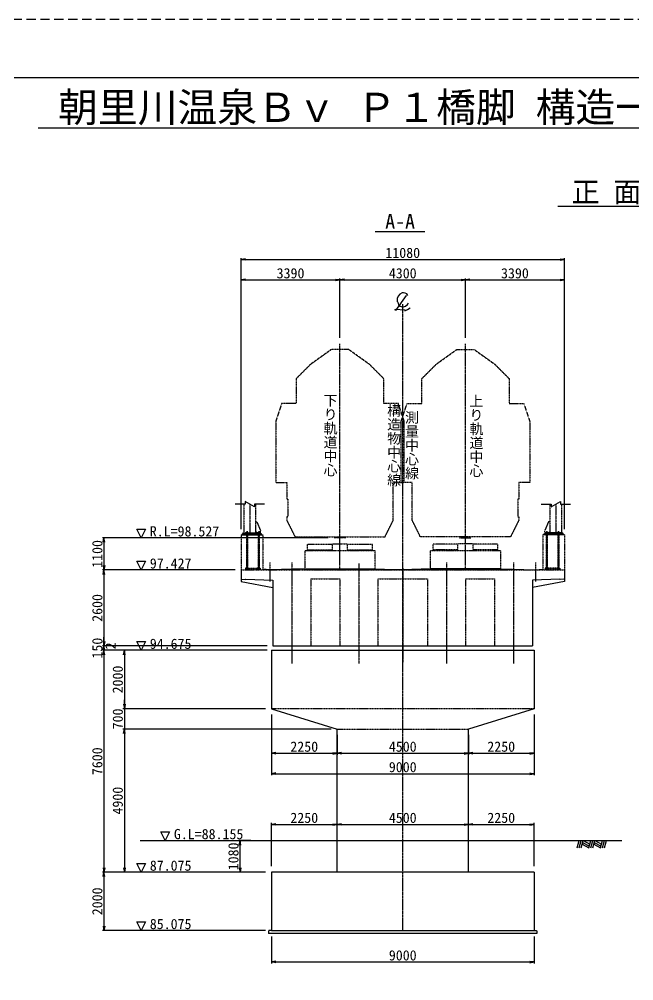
# Model space of a CAD drawing. Header units: millimetres. Extents: x -154198 to 210257, y -78304 to 147765.
# Drawn here: x 24516 to 45577, y 26459 to 59400 of the extents above; entities that cross this region are included whole.
import ezdxf
from ezdxf.enums import TextEntityAlignment as Align

# ---------------------------------------------------------------- set-up
doc = ezdxf.new("R2010")
doc.units = ezdxf.units.MM
doc.header["$LTSCALE"] = 0.25
for name, pattern in [('CENTER', [50.8, 31.75, -6.35, 6.35, -6.35]), ('DASHED', [19.05, 12.7, -6.35]), ('HIDDEN', [9.525, 6.35, -3.175])]:
    doc.linetypes.add(name, pattern=pattern)
doc.layers.get('Defpoints').update_dxf_attribs({"color": 171})
for name, color, linetype in [('D-BGD-建築限界', 7, 'Continuous'), ('D-BMK', 2, 'CENTER'), ('D-BMK-軌道中心線', 6, 'CENTER'), ('D-STR-DIM', 7, 'Continuous'), ('D-STR-HTXT', 3, 'Continuous'), ('D-STR-STR1-上部工', 4, 'Continuous'), ('D-STR-STR1-下部工', 1, 'Continuous'), ('D-STR-STR2-緩衝工', 6, 'Continuous'), ('D-STR-STRD-プレート', 5, 'Continuous'), ('D-STR-STRD-ボルト', 5, 'Continuous'), ('D-STR-台座コンクリート', 7, 'HIDDEN'), ('D-TTL-FRAM', 51, 'Continuous'), ('D-TTL-TXT', 7, 'Continuous'), ('S-BGD', 8, 'Continuous')]:
    doc.layers.add(name, color=color, linetype=linetype)
doc.layers.add('D-WORK', color=191, linetype='Continuous', plot=False)
doc.styles.add('MSゴシック_10', font='MS Gothic.ttf')
doc.styles.add('MSゴシック_T', font='@MS Gothic.ttf')
doc.dimstyles.new('DIM-100', dxfattribs={"dimscale": 100, "dimtxt": 3.5, "dimasz": 1.5, "dimexe": 0.5, "dimexo": 2, "dimgap": 0.5, "dimtad": 1, "dimdec": 0, "dimzin": 0, "dimdsep": 46, "dimtxsty": 'MSゴシック_10', "dimblk": 'OPEN', "dimcen": 0.09, "dimclrd": 256, "dimclre": 256, "dimclrt": 3, "dimaunit": 1, "dimadec": 4, "dimazin": 0, "dimtfac": 1, "dimtdec": 0, "dimtix": 1, "dimtmove": 2, "dimatfit": 3, "dimldrblk": 'NONE', "dimfxl": 1, "dimtolj": 1, "dimtzin": 0, "dimarcsym": 0})

# ---------------------------------------------------------------- blocks, each defined once
blk = doc.blocks.new('_Open')
at = {"color": 0, "linetype": 'ByBlock', "lineweight": -2}
for p, q in [((-1, 0.17), (0, 0)), ((-1, -0.17), (0, 0)), ((0, 0), (-1, 0))]:
    blk.add_line(p, q, dxfattribs=at)
blk = doc.blocks.new('*D6')
at = {"layer": 'D-STR-DIM', "lineweight": -2, "transparency": 16777216}
for p, q in [((33009, 37780), (27369, 37780)), ((27419, 37630), (27419, 30330)), ((32459, 30180), (27369, 30180))]:
    blk.add_line(p, q, dxfattribs=at)
at = {"layer": 'Defpoints', "color": 0, "transparency": 16777216}
for p in [(33209, 37780), (27419, 30180), (32659, 30180)]:
    blk.add_point(p, dxfattribs=at)
at = {"layer": 'D-STR-DIM', "lineweight": -2, "transparency": 16777216, "xscale": 150, "yscale": 150, "zscale": 150}
for p, rotation in [((27419, 37780), 90), ((27419, 30180), 270)]:
    blk.add_blockref('_Open', p, dxfattribs=dict(at, rotation=rotation))
at = {"layer": 'D-STR-DIM', "color": 3, "transparency": 16777216, "insert": (27194, 33980), "char_height": 350, "attachment_point": 5, "rotation": 90, "style": 'MSゴシック_10'}
blk.add_mtext('\\A1;7600', dxfattribs=at)
blk = doc.blocks.new('_None')
blk = doc.blocks.new('地盤記号')
for p, q in [((-67, -250), (0, 0)), ((0, -250), (67, 0)), ((67, -250), (133, 0)), ((133, 0), (367, -125)), ((333, -250), (400, 0)), ((400, -250), (467, 0)), ((467, -250), (533, 0)), ((533, 0), (767, -125)), ((733, -250), (800, 0)), ((800, -250), (867, 0)), ((867, -250), (933, 0)), ((100, -125), (333, -250)), ((117, -62), (350, -188)), ((500, -125), (733, -250)), ((517, -62), (750, -188))]:
    blk.add_line(p, q)
blk = doc.blocks.new('*D7')
at = {"layer": 'D-STR-DIM', "lineweight": -2, "transparency": 16777216}
for p, q in [((33159, 35580), (33159, 33503)), ((42159, 35580), (42159, 33503)), ((33309, 33553), (42009, 33553))]:
    blk.add_line(p, q, dxfattribs=at)
at = {"layer": 'Defpoints', "color": 0, "transparency": 16777216}
for p in [(33159, 35780), (42159, 35780), (42159, 33553)]:
    blk.add_point(p, dxfattribs=at)
at = {"layer": 'D-STR-DIM', "lineweight": -2, "transparency": 16777216, "xscale": 150, "yscale": 150, "zscale": 150, "rotation": 180}
blk.add_blockref('_Open', (33159, 33553), dxfattribs=at)
at = {"layer": 'D-STR-DIM', "lineweight": -2, "transparency": 16777216, "xscale": 150, "yscale": 150, "zscale": 150}
blk.add_blockref('_Open', (42159, 33553), dxfattribs=at)
at = {"layer": 'D-STR-DIM', "color": 3, "transparency": 16777216, "insert": (37659, 33778), "char_height": 350, "attachment_point": 5, "style": 'MSゴシック_10'}
blk.add_mtext('\\A1;9000', dxfattribs=at)
blk = doc.blocks.new('*D8')
at = {"layer": 'D-STR-DIM', "lineweight": -2, "transparency": 16777216}
for p, q in [((33159, 27980), (33159, 27053)), ((42159, 27980), (42159, 27053)), ((33309, 27103), (42009, 27103))]:
    blk.add_line(p, q, dxfattribs=at)
at = {"layer": 'Defpoints', "color": 0, "transparency": 16777216}
for p in [(33159, 28180), (42159, 28180), (42159, 27103)]:
    blk.add_point(p, dxfattribs=at)
at = {"layer": 'D-STR-DIM', "lineweight": -2, "transparency": 16777216, "xscale": 150, "yscale": 150, "zscale": 150, "rotation": 180}
blk.add_blockref('_Open', (33159, 27103), dxfattribs=at)
at = {"layer": 'D-STR-DIM', "lineweight": -2, "transparency": 16777216, "xscale": 150, "yscale": 150, "zscale": 150}
blk.add_blockref('_Open', (42159, 27103), dxfattribs=at)
at = {"layer": 'D-STR-DIM', "color": 3, "transparency": 16777216, "insert": (37659, 27328), "char_height": 350, "attachment_point": 5, "style": 'MSゴシック_10'}
blk.add_mtext('\\A1;9000', dxfattribs=at)
blk = doc.blocks.new('*D9')
at = {"layer": 'D-STR-DIM', "lineweight": -2, "transparency": 16777216}
for p, q in [((32459, 30180), (27369, 30180)), ((27419, 30030), (27419, 28330)), ((32959, 28180), (27369, 28180))]:
    blk.add_line(p, q, dxfattribs=at)
at = {"layer": 'Defpoints', "color": 0, "transparency": 16777216}
for p in [(32659, 30180, 0), (27419, 28180), (33159, 28180)]:
    blk.add_point(p, dxfattribs=at)
at = {"layer": 'D-STR-DIM', "lineweight": -2, "transparency": 16777216, "xscale": 150, "yscale": 150, "zscale": 150}
for p, rotation in [((27419, 30180), 90), ((27419, 28180), 270)]:
    blk.add_blockref('_Open', p, dxfattribs=dict(at, rotation=rotation))
at = {"layer": 'D-STR-DIM', "color": 3, "transparency": 16777216, "insert": (27194, 29180), "char_height": 350, "attachment_point": 5, "rotation": 90, "style": 'MSゴシック_10'}
blk.add_mtext('\\A1;2000', dxfattribs=at)
blk = doc.blocks.new('*D10')
at = {"layer": 'D-STR-DIM', "lineweight": -2, "transparency": 16777216}
for p, q in [((33009, 37780), (28069, 37780)), ((28119, 37630), (28119, 35930)), ((32959, 35780), (28069, 35780))]:
    blk.add_line(p, q, dxfattribs=at)
at = {"layer": 'Defpoints', "color": 0, "transparency": 16777216}
for p in [(33209, 37780), (28119, 35780), (33159, 35780)]:
    blk.add_point(p, dxfattribs=at)
at = {"layer": 'D-STR-DIM', "lineweight": -2, "transparency": 16777216, "xscale": 150, "yscale": 150, "zscale": 150}
for p, rotation in [((28119, 37780), 90), ((28119, 35780), 270)]:
    blk.add_blockref('_Open', p, dxfattribs=dict(at, rotation=rotation))
at = {"layer": 'D-STR-DIM', "color": 3, "transparency": 16777216, "insert": (27894, 36780), "char_height": 350, "attachment_point": 5, "rotation": 90, "style": 'MSゴシック_10'}
blk.add_mtext('\\A1;2000', dxfattribs=at)
blk = doc.blocks.new('*D11')
at = {"layer": 'D-STR-DIM', "lineweight": -2, "transparency": 16777216}
for p, q in [((28119, 35930), (28119, 36080)), ((32959, 35780), (28069, 35780)), ((28119, 35780), (28119, 35080)), ((35209, 35080), (28069, 35080)), ((28119, 34930), (28119, 34780))]:
    blk.add_line(p, q, dxfattribs=at)
at = {"layer": 'Defpoints', "color": 0, "transparency": 16777216}
for p in [(33159, 35780), (28119, 35080), (35409, 35080)]:
    blk.add_point(p, dxfattribs=at)
at = {"layer": 'D-STR-DIM', "lineweight": -2, "transparency": 16777216, "xscale": 150, "yscale": 150, "zscale": 150}
for p, rotation in [((28119, 35780), 270), ((28119, 35080), 90)]:
    blk.add_blockref('_Open', p, dxfattribs=dict(at, rotation=rotation))
at = {"layer": 'D-STR-DIM', "color": 3, "transparency": 16777216, "insert": (27894, 35430), "char_height": 350, "attachment_point": 5, "rotation": 90, "style": 'MSゴシック_10'}
blk.add_mtext('\\A1;700', dxfattribs=at)
blk = doc.blocks.new('*D12')
at = {"layer": 'D-STR-DIM', "lineweight": -2, "transparency": 16777216}
for p, q in [((35209, 35080), (28069, 35080)), ((28119, 34930), (28119, 30330)), ((32459, 30180), (28069, 30180))]:
    blk.add_line(p, q, dxfattribs=at)
at = {"layer": 'Defpoints', "color": 0, "transparency": 16777216}
for p in [(35409, 35080), (28119, 30180), (32659, 30180)]:
    blk.add_point(p, dxfattribs=at)
at = {"layer": 'D-STR-DIM', "lineweight": -2, "transparency": 16777216, "xscale": 150, "yscale": 150, "zscale": 150}
for p, rotation in [((28119, 35080), 90), ((28119, 30180), 270)]:
    blk.add_blockref('_Open', p, dxfattribs=dict(at, rotation=rotation))
at = {"layer": 'D-STR-DIM', "color": 3, "transparency": 16777216, "insert": (27894, 32630), "char_height": 350, "attachment_point": 5, "rotation": 90, "style": 'MSゴシック_10'}
blk.add_mtext('\\A1;4900', dxfattribs=at)
blk = doc.blocks.new('*D33')
at = {"layer": 'D-STR-DIM', "lineweight": -2, "transparency": 16777216}
for p, q in [((35109, 41632), (27369, 41632)), ((27419, 41482), (27419, 40682)), ((31919, 40532), (27369, 40532))]:
    blk.add_line(p, q, dxfattribs=at)
at = {"layer": 'Defpoints', "color": 0, "transparency": 16777216}
for p in [(35309, 41632), (27419, 40532), (32119, 40532)]:
    blk.add_point(p, dxfattribs=at)
at = {"layer": 'D-STR-DIM', "lineweight": -2, "transparency": 16777216, "xscale": 150, "yscale": 150, "zscale": 150}
for p, rotation in [((27419, 41632), 90), ((27419, 40532), 270)]:
    blk.add_blockref('_Open', p, dxfattribs=dict(at, rotation=rotation))
at = {"layer": 'D-STR-DIM', "color": 3, "transparency": 16777216, "insert": (27194, 41082), "char_height": 350, "attachment_point": 5, "rotation": 90, "style": 'MSゴシック_10'}
blk.add_mtext('\\A1;1100', dxfattribs=at)
blk = doc.blocks.new('*D34')
at = {"layer": 'D-STR-DIM', "lineweight": -2, "transparency": 16777216}
for p, q in [((31919, 40532), (27369, 40532)), ((27419, 40382), (27419, 38082)), ((33009, 37932), (27369, 37932))]:
    blk.add_line(p, q, dxfattribs=at)
at = {"layer": 'Defpoints', "color": 0, "transparency": 16777216}
for p in [(32119, 40532), (27419, 37932), (33209, 37932)]:
    blk.add_point(p, dxfattribs=at)
at = {"layer": 'D-STR-DIM', "lineweight": -2, "transparency": 16777216, "xscale": 150, "yscale": 150, "zscale": 150}
for p, rotation in [((27419, 40532), 90), ((27419, 37932), 270)]:
    blk.add_blockref('_Open', p, dxfattribs=dict(at, rotation=rotation))
at = {"layer": 'D-STR-DIM', "color": 3, "transparency": 16777216, "insert": (27194, 39232), "char_height": 350, "attachment_point": 5, "rotation": 90, "style": 'MSゴシック_10'}
blk.add_mtext('\\A1;2600', dxfattribs=at)
blk = doc.blocks.new('*D37')
at = {"layer": 'D-STR-DIM', "lineweight": -2, "transparency": 16777216}
for p, q in [((33159, 35580), (33159, 34203)), ((35409, 34880), (35409, 34203)), ((33309, 34253), (35259, 34253))]:
    blk.add_line(p, q, dxfattribs=at)
at = {"layer": 'Defpoints', "color": 0, "transparency": 16777216}
for p in [(33159, 35780), (35409, 35080), (35409, 34253)]:
    blk.add_point(p, dxfattribs=at)
at = {"layer": 'D-STR-DIM', "lineweight": -2, "transparency": 16777216, "xscale": 150, "yscale": 150, "zscale": 150, "rotation": 180}
blk.add_blockref('_Open', (33159, 34253), dxfattribs=at)
at = {"layer": 'D-STR-DIM', "lineweight": -2, "transparency": 16777216, "xscale": 150, "yscale": 150, "zscale": 150}
blk.add_blockref('_Open', (35409, 34253), dxfattribs=at)
at = {"layer": 'D-STR-DIM', "color": 3, "transparency": 16777216, "insert": (34284, 34478), "char_height": 350, "attachment_point": 5, "style": 'MSゴシック_10'}
blk.add_mtext('\\A1;2250', dxfattribs=at)
blk = doc.blocks.new('*D38')
at = {"layer": 'D-STR-DIM', "lineweight": -2, "transparency": 16777216}
for p, q in [((35409, 34880), (35409, 34203)), ((39909, 34880), (39909, 34203)), ((35559, 34253), (39759, 34253))]:
    blk.add_line(p, q, dxfattribs=at)
at = {"layer": 'Defpoints', "color": 0, "transparency": 16777216}
for p in [(35409, 35080), (39909, 35080), (39909, 34253)]:
    blk.add_point(p, dxfattribs=at)
at = {"layer": 'D-STR-DIM', "lineweight": -2, "transparency": 16777216, "xscale": 150, "yscale": 150, "zscale": 150, "rotation": 180}
blk.add_blockref('_Open', (35409, 34253), dxfattribs=at)
at = {"layer": 'D-STR-DIM', "lineweight": -2, "transparency": 16777216, "xscale": 150, "yscale": 150, "zscale": 150}
blk.add_blockref('_Open', (39909, 34253), dxfattribs=at)
at = {"layer": 'D-STR-DIM', "color": 3, "transparency": 16777216, "insert": (37659, 34478), "char_height": 350, "attachment_point": 5, "style": 'MSゴシック_10'}
blk.add_mtext('\\A1;4500', dxfattribs=at)
blk = doc.blocks.new('*D39')
at = {"layer": 'D-STR-DIM', "lineweight": -2, "transparency": 16777216}
for p, q in [((42159, 35580), (42159, 34203)), ((39909, 34880), (39909, 34203)), ((40059, 34253), (42009, 34253))]:
    blk.add_line(p, q, dxfattribs=at)
at = {"layer": 'Defpoints', "color": 0, "transparency": 16777216}
for p in [(42159, 35780), (39909, 35080), (42159, 34253)]:
    blk.add_point(p, dxfattribs=at)
at = {"layer": 'D-STR-DIM', "lineweight": -2, "transparency": 16777216, "xscale": 150, "yscale": 150, "zscale": 150, "rotation": 180}
blk.add_blockref('_Open', (39909, 34253), dxfattribs=at)
at = {"layer": 'D-STR-DIM', "lineweight": -2, "transparency": 16777216, "xscale": 150, "yscale": 150, "zscale": 150}
blk.add_blockref('_Open', (42159, 34253), dxfattribs=at)
at = {"layer": 'D-STR-DIM', "color": 3, "transparency": 16777216, "insert": (41034, 34478), "char_height": 350, "attachment_point": 5, "style": 'MSゴシック_10'}
blk.add_mtext('\\A1;2250', dxfattribs=at)
blk = doc.blocks.new('*D40')
at = {"layer": 'D-STR-DIM', "lineweight": -2, "transparency": 16777216}
for p, q in [((33159, 30380), (33159, 31865)), ((33309, 31815), (35259, 31815)), ((35409, 30380), (35409, 31865))]:
    blk.add_line(p, q, dxfattribs=at)
at = {"layer": 'Defpoints', "color": 0, "transparency": 16777216}
for p in [(35409, 31815), (33159, 30180), (35409, 30180)]:
    blk.add_point(p, dxfattribs=at)
at = {"layer": 'D-STR-DIM', "lineweight": -2, "transparency": 16777216, "xscale": 150, "yscale": 150, "zscale": 150, "rotation": 180}
blk.add_blockref('_Open', (33159, 31815), dxfattribs=at)
at = {"layer": 'D-STR-DIM', "lineweight": -2, "transparency": 16777216, "xscale": 150, "yscale": 150, "zscale": 150}
blk.add_blockref('_Open', (35409, 31815), dxfattribs=at)
at = {"layer": 'D-STR-DIM', "color": 3, "transparency": 16777216, "insert": (34284, 32040), "char_height": 350, "attachment_point": 5, "style": 'MSゴシック_10'}
blk.add_mtext('\\A1;2250', dxfattribs=at)
blk = doc.blocks.new('*D41')
at = {"layer": 'D-STR-DIM', "lineweight": -2, "transparency": 16777216}
for p, q in [((39909, 30380), (39909, 31865)), ((40059, 31815), (42009, 31815)), ((42159, 30380), (42159, 31865))]:
    blk.add_line(p, q, dxfattribs=at)
at = {"layer": 'Defpoints', "color": 0, "transparency": 16777216}
for p in [(42159, 31815), (39909, 30180), (42159, 30180)]:
    blk.add_point(p, dxfattribs=at)
at = {"layer": 'D-STR-DIM', "lineweight": -2, "transparency": 16777216, "xscale": 150, "yscale": 150, "zscale": 150, "rotation": 180}
blk.add_blockref('_Open', (39909, 31815), dxfattribs=at)
at = {"layer": 'D-STR-DIM', "lineweight": -2, "transparency": 16777216, "xscale": 150, "yscale": 150, "zscale": 150}
blk.add_blockref('_Open', (42159, 31815), dxfattribs=at)
at = {"layer": 'D-STR-DIM', "color": 3, "transparency": 16777216, "insert": (41034, 32040), "char_height": 350, "attachment_point": 5, "style": 'MSゴシック_10'}
blk.add_mtext('\\A1;2250', dxfattribs=at)
blk = doc.blocks.new('*D61')
at = {"layer": 'D-STR-DIM', "lineweight": -2, "transparency": 16777216}
for p, q in [((32119, 41934), (32119, 51220)), ((32269, 51170), (43049, 51170)), ((43199, 41934), (43199, 51220))]:
    blk.add_line(p, q, dxfattribs=at)
at = {"layer": 'Defpoints', "color": 0, "transparency": 16777216}
for p in [(43199, 51170), (32119, 41734, 0), (43199, 41734, 0)]:
    blk.add_point(p, dxfattribs=at)
at = {"layer": 'D-STR-DIM', "lineweight": -2, "transparency": 16777216, "xscale": 150, "yscale": 150, "zscale": 150, "rotation": 180}
blk.add_blockref('_Open', (32119, 51170), dxfattribs=at)
at = {"layer": 'D-STR-DIM', "lineweight": -2, "transparency": 16777216, "xscale": 150, "yscale": 150, "zscale": 150}
blk.add_blockref('_Open', (43199, 51170), dxfattribs=at)
at = {"layer": 'D-STR-DIM', "color": 3, "transparency": 16777216, "insert": (37659, 51395), "char_height": 350, "attachment_point": 5, "style": 'MSゴシック_10'}
blk.add_mtext('\\A1;11080', dxfattribs=at)
blk = doc.blocks.new('*D62')
at = {"layer": 'D-STR-DIM', "lineweight": -2, "transparency": 16777216}
for p, q in [((27419, 38080), (27419, 38230)), ((33009, 37930), (27369, 37930)), ((27419, 37930), (27419, 37780)), ((33009, 37780), (27369, 37780)), ((27419, 37630), (27419, 37480))]:
    blk.add_line(p, q, dxfattribs=at)
at = {"layer": 'Defpoints', "color": 0, "transparency": 16777216}
for p in [(33209, 37930), (27419, 37780), (33209, 37780)]:
    blk.add_point(p, dxfattribs=at)
at = {"layer": 'D-STR-DIM', "lineweight": -2, "transparency": 16777216, "xscale": 150, "yscale": 150, "zscale": 150}
for p, rotation in [((27419, 37930), 270), ((27419, 37780), 90)]:
    blk.add_blockref('_Open', p, dxfattribs=dict(at, rotation=rotation))
at = {"layer": 'D-STR-DIM', "color": 3, "transparency": 16777216, "insert": (27194, 37855), "char_height": 350, "attachment_point": 5, "rotation": 90, "style": 'MSゴシック_10'}
blk.add_mtext('\\A1;150', dxfattribs=at)
blk = doc.blocks.new('*D63')
at = {"layer": 'D-STR-DIM', "lineweight": -2, "transparency": 16777216}
for p, q in [((27419, 38082), (27419, 38232)), ((33009, 37932), (27369, 37932)), ((33009, 37930), (27369, 37930)), ((27419, 37932), (27419, 37930)), ((27419, 37780), (27419, 37630))]:
    blk.add_line(p, q, dxfattribs=at)
at = {"layer": 'Defpoints', "color": 0, "transparency": 16777216}
for p in [(27419, 37930), (33209, 37932), (33209, 37930)]:
    blk.add_point(p, dxfattribs=at)
at = {"layer": 'D-STR-DIM', "lineweight": -2, "transparency": 16777216, "xscale": 150, "yscale": 150, "zscale": 150}
for p, rotation in [((27419, 37932), 270), ((27419, 37930), 90)]:
    blk.add_blockref('_Open', p, dxfattribs=dict(at, rotation=rotation))
at = {"layer": 'D-STR-DIM', "color": 3, "transparency": 16777216, "char_height": 350, "attachment_point": 5, "rotation": 90, "style": 'MSゴシック_10'}
for s, insert in [('\\A1;', (27194, 37931)), ('\\A1;2', (27644, 37931))]:
    blk.add_mtext(s, dxfattribs=dict(at, insert=insert))
blk = doc.blocks.new('▽付文字')
at = {"color": 4, "ltscale": 100, "transparency": 16777216}
blk.add_lwpolyline([(1.5, 3), (0, 0), (-1.5, 3)], close=True, dxfattribs=at)
at = {"ltscale": 7.5, "transparency": 16777216, "style": 'MSゴシック_10'}
blk.add_attdef('R.L', (3, 0.5), '', height=3.5, dxfattribs=at)
blk = doc.blocks.new('*D65')
at = {"layer": 'D-STR-DIM', "lineweight": -2, "transparency": 16777216}
for p, q in [((32459, 31260), (32033, 31260)), ((32083, 30330), (32083, 31110)), ((32959, 30180), (32033, 30180))]:
    blk.add_line(p, q, dxfattribs=at)
at = {"layer": 'Defpoints', "color": 0, "transparency": 16777216}
for p in [(32083, 31260), (32659, 31260), (33159, 30180)]:
    blk.add_point(p, dxfattribs=at)
at = {"layer": 'D-STR-DIM', "lineweight": -2, "transparency": 16777216, "xscale": 150, "yscale": 150, "zscale": 150}
for p, rotation in [((32083, 31260), 90), ((32083, 30180), 270)]:
    blk.add_blockref('_Open', p, dxfattribs=dict(at, rotation=rotation))
at = {"layer": 'D-STR-DIM', "color": 3, "transparency": 16777216, "insert": (31858, 30720), "char_height": 350, "attachment_point": 5, "rotation": 90, "style": 'MSゴシック_10'}
blk.add_mtext('\\A1;1080', dxfattribs=at)
blk = doc.blocks.new('*D67')
at = {"layer": 'D-STR-DIM', "lineweight": -2, "transparency": 16777216}
for p, q in [((32119, 41934), (32119, 50520)), ((32269, 50470), (35359, 50470)), ((35509, 48482), (35509, 50520))]:
    blk.add_line(p, q, dxfattribs=at)
at = {"layer": 'Defpoints', "color": 0, "transparency": 16777216}
for p in [(35509, 50470), (35509, 48282), (32119, 41734, 0)]:
    blk.add_point(p, dxfattribs=at)
at = {"layer": 'D-STR-DIM', "lineweight": -2, "transparency": 16777216, "xscale": 150, "yscale": 150, "zscale": 150, "rotation": 180}
blk.add_blockref('_Open', (32119, 50470), dxfattribs=at)
at = {"layer": 'D-STR-DIM', "lineweight": -2, "transparency": 16777216, "xscale": 150, "yscale": 150, "zscale": 150}
blk.add_blockref('_Open', (35509, 50470), dxfattribs=at)
at = {"layer": 'D-STR-DIM', "color": 3, "transparency": 16777216, "insert": (33814, 50695), "char_height": 350, "attachment_point": 5, "style": 'MSゴシック_10'}
blk.add_mtext('\\A1;3390', dxfattribs=at)
blk = doc.blocks.new('*D68')
at = {"layer": 'D-STR-DIM', "lineweight": -2, "transparency": 16777216}
for p, q in [((35509, 48482), (35509, 50520)), ((35659, 50470), (39659, 50470)), ((39809, 48484), (39809, 50520))]:
    blk.add_line(p, q, dxfattribs=at)
at = {"layer": 'Defpoints', "color": 0, "transparency": 16777216}
for p in [(39809, 50470), (35509, 48282), (39809, 48284, 0)]:
    blk.add_point(p, dxfattribs=at)
at = {"layer": 'D-STR-DIM', "lineweight": -2, "transparency": 16777216, "xscale": 150, "yscale": 150, "zscale": 150, "rotation": 180}
blk.add_blockref('_Open', (35509, 50470), dxfattribs=at)
at = {"layer": 'D-STR-DIM', "lineweight": -2, "transparency": 16777216, "xscale": 150, "yscale": 150, "zscale": 150}
blk.add_blockref('_Open', (39809, 50470), dxfattribs=at)
at = {"layer": 'D-STR-DIM', "color": 3, "transparency": 16777216, "insert": (37659, 50695), "char_height": 350, "attachment_point": 5, "style": 'MSゴシック_10'}
blk.add_mtext('\\A1;4300', dxfattribs=at)
blk = doc.blocks.new('*D69')
at = {"layer": 'D-STR-DIM', "lineweight": -2, "transparency": 16777216}
for p, q in [((39809, 48484), (39809, 50520)), ((39959, 50470), (43049, 50470)), ((43199, 41934), (43199, 50520))]:
    blk.add_line(p, q, dxfattribs=at)
at = {"layer": 'Defpoints', "color": 0, "transparency": 16777216}
for p in [(43199, 50470), (39809, 48284, 0), (43199, 41734, 0)]:
    blk.add_point(p, dxfattribs=at)
at = {"layer": 'D-STR-DIM', "lineweight": -2, "transparency": 16777216, "xscale": 150, "yscale": 150, "zscale": 150, "rotation": 180}
blk.add_blockref('_Open', (39809, 50470), dxfattribs=at)
at = {"layer": 'D-STR-DIM', "lineweight": -2, "transparency": 16777216, "xscale": 150, "yscale": 150, "zscale": 150}
blk.add_blockref('_Open', (43199, 50470), dxfattribs=at)
at = {"layer": 'D-STR-DIM', "color": 3, "transparency": 16777216, "insert": (41504, 50695), "char_height": 350, "attachment_point": 5, "style": 'MSゴシック_10'}
blk.add_mtext('\\A1;3390', dxfattribs=at)
blk = doc.blocks.new('waku')
at = {"layer": 'D-TTL-FRAM'}
blk.add_lwpolyline([(0, 0), (0, 277), (395.5, 277), (395.5, 0)], close=True, dxfattribs=at)
at = {"layer": 'Defpoints', "linetype": 'HIDDEN'}
blk.add_lwpolyline([(-15, 287), (405.5, 287), (405.5, -10), (-15, -10)], close=True, dxfattribs=at)
blk = doc.blocks.new('CL')
for points in [[(1.75, -0.88), (1.38, -0.4), (0.8, -0.12), (0.25, 0), (-0.25, 0), (-1.03, -0.48), (-1.55, -1.2), (-1.88, -1.95), (-1.88, -3), (-1.7, -3.16), (-1.4, -4.15), (-0.85, -4.6), (-0.25, -4.75), (0.25, -4.75), (1, -4.58), (1.64, -4.04), (1.96, -3.6)], [(1.16, -0.9), (-2.5, -6), (-2.6, -5.6), (0.7, -5.8), (0.58, -6), (0.96, -6), (1.64, -5.76), (2.5, -5.15)]]:
    blk.add_lwpolyline(points)
blk = doc.blocks.new('*U60')
at = {"layer": 'D-BGD-建築限界', "linetype": 'DASHED', "ltscale": 0.5}
for points in [[(-3940, 1820), (-3975, 1820), (-3975, 1700), (-3695, 1135), (-605, 1135), (-325, 1700), (-325, 3000), (50, 3000), (50, 5100), (-150, 5700), (-650, 5700), (-650, 6550), (-1150, 7050), (-1850, 7550), (-2450, 7550), (-3150, 7050), (-3650, 6550), (-3650, 5700), (-4150, 5700), (-4350, 5100), (-4350, 3000), (-3975, 3000), (-3975, 2420), (-3940, 2420), (-3940, 1820)], [(3940, 1820), (3975, 1820), (3975, 1700), (3695, 1135), (605, 1135), (325, 1700), (325, 3000), (-50, 3000), (-50, 5100), (150, 5700), (650, 5700), (650, 6550), (1150, 7050), (1850, 7550), (2450, 7550), (3150, 7050), (3650, 6550), (3650, 5700), (4150, 5700), (4350, 5100), (4350, 3000), (3975, 3000), (3975, 2420), (3940, 2420), (3940, 1820)]]:
    blk.add_lwpolyline(points, dxfattribs=at)
at = {"layer": 'D-BMK'}
for p, q in [((-2150, 1300), (-2150, 7750)), ((2150, 1300), (2150, 7750))]:
    blk.add_line(p, q, dxfattribs=at)
at = {"layer": 'D-BMK', "ltscale": 0.5}
for p, q in [((-2150, 0), (-2150, 860)), ((2150, 0), (2150, 860))]:
    blk.add_line(p, q, dxfattribs=at)
at = {"layer": 'D-BMK-軌道中心線'}
for p, q in [((-1950, 1100), (-2350, 1100)), ((-2150, 900), (-2150, 1300)), ((1950, 1100), (2350, 1100)), ((2150, 900), (2150, 1300))]:
    blk.add_line(p, q, dxfattribs=at)
at = {"layer": 'D-STR-台座コンクリート'}
for p, q in [((-3260, 885), (-2410, 885)), ((-3260, 650), (-3260, 885)), ((-3260, 690), (-2410, 690)), ((-1890, 885), (-1040, 885)), ((-1890, 690), (-1040, 690)), ((-1040, 650), (-1040, 885)), ((1890, 885), (1040, 885)), ((1040, 650), (1040, 885)), ((1890, 690), (1040, 690)), ((3260, 885), (2410, 885)), ((3260, 690), (2410, 690)), ((3260, 650), (3260, 885))]:
    blk.add_line(p, q, dxfattribs=at)
at = {"layer": 'D-STR-台座コンクリート', "color": 4}
for p, q in [((-2410, 895), (-1890, 895)), ((-2410, 650), (-2410, 895)), ((-1890, 650), (-1890, 895)), ((2410, 895), (1890, 895)), ((1890, 650), (1890, 895)), ((2410, 650), (2410, 895))]:
    blk.add_line(p, q, dxfattribs=at)
at = {"layer": 'D-STR-台座コンクリート'}
for points in [[(-940, 0), (-940, 650), (-3360, 650), (-3360, 0)], [(3360, 0), (3360, 650), (940, 650), (940, 0)]]:
    blk.add_lwpolyline(points, dxfattribs=at)
at = {"layer": 'Defpoints'}
for p, q in [((-940, 0), (-3360, 0)), ((940, 0), (-940, 0)), ((3360, 0), (940, 0))]:
    blk.add_line(p, q, dxfattribs=at)
blk = doc.blocks.new('*U58')
at = {"color": 0, "linetype": 'ByBlock'}
for p, q in [((-275, 1050), (-275, 70)), ((125, 1050), (125, 71)), ((-370, 0), (-370, -1200)), ((370, 0), (370, -1200))]:
    blk.add_line(p, q, dxfattribs=at)
at = {"color": 0, "linetype": 'Continuous'}
blk.add_line((-370, 0), (370, 0), dxfattribs=at)
at = {"layer": 'D-BMK'}
blk.add_line((-75, 1050), (-75, 70), dxfattribs=at)
at = {"layer": 'D-STR-HTXT', "color": 4}
blk.add_lwpolyline([(428, 1050), (85, 1050), (85, 958), (-235, 1142), (-235, 1050), (-578, 1050)], dxfattribs=at)
at = {"layer": 'D-STR-STRD-プレート'}
for p, q in [((125, 450), (175, 450)), ((175, 450), (295, 150)), ((-305, 70), (305, 70)), ((-305, 70), (-305, 40)), ((-305, 40), (305, 40))]:
    blk.add_line(p, q, dxfattribs=at)
at = {"layer": 'D-STR-STRD-プレート', "linetype": 'ByBlock'}
for p, q in [((295, 70), (295, 150)), ((305, 70), (305, 40))]:
    blk.add_line(p, q, dxfattribs=at)
at = {"layer": 'D-STR-STRD-プレート'}
blk.add_lwpolyline([(-335, 0), (335, 0), (335, 30), (325, 40), (-325, 40), (-335, 30)], close=True, dxfattribs=at)
blk.add_arc((125, 70), 40, 0, 90, dxfattribs=at)
at = {"layer": 'D-STR-STRD-ボルト', "linetype": 'ByBlock'}
for p, q in [((-192, 88), (-188, 90)), ((-192, 88), (-192, 70)), ((-188, 90), (-142, 90)), ((-184, 40), (-184, -1200)), ((-183, 96), (-147, 96)), ((-183, 96), (-183, 90)), ((-180, 88), (-180, 70)), ((-150, 88), (-150, 70)), ((-147, 96), (-147, 90)), ((-146, 40), (-146, -1200)), ((-138, 88), (-142, 90)), ((-138, 88), (-138, 70)), ((208, 88), (212, 90)), ((208, 88), (208, 70)), ((212, 90), (258, 90)), ((216, 40), (216, -1200)), ((217, 96), (253, 96)), ((217, 96), (217, 90)), ((220, 88), (220, 70)), ((250, 88), (250, 70)), ((253, 96), (253, 90)), ((254, 40), (254, -1200)), ((262, 88), (258, 90)), ((262, 88), (262, 70)), ((-215, -1140), (-115, -1140)), ((-215, -1140), (-215, -1190)), ((-213, -1190), (-215, -1190)), ((-206, -1152), (-209, -1186)), ((-198, -1145), (-132, -1145)), ((-192, -1122), (-188, -1120)), ((-192, -1122), (-192, -1140)), ((-192, -1140), (-138, -1140)), ((-192, -1163), (-192, -1145)), ((-192, -1145), (-138, -1145)), ((-192, -1163), (-188, -1165)), ((-188, -1120), (-142, -1120)), ((-188, -1165), (-142, -1165)), ((-184, -1200), (-146, -1200)), ((-180, -1122), (-180, -1140)), ((-180, -1163), (-180, -1145)), ((-150, -1122), (-150, -1140)), ((-150, -1163), (-150, -1145)), ((-138, -1122), (-142, -1120)), ((-138, -1163), (-142, -1165)), ((-138, -1122), (-138, -1140)), ((-138, -1163), (-138, -1145)), ((-124, -1152), (-121, -1186)), ((-117, -1190), (-115, -1190)), ((-115, -1140), (-115, -1190)), ((-115, -1140), (185, -1140)), ((-115, -1145), (185, -1145)), ((-115, -1190), (185, -1190)), ((185, -1140), (285, -1140)), ((185, -1140), (185, -1190)), ((187, -1190), (185, -1190)), ((194, -1152), (191, -1186)), ((202, -1145), (268, -1145)), ((208, -1122), (212, -1120)), ((208, -1122), (208, -1140)), ((208, -1140), (262, -1140)), ((208, -1163), (208, -1145)), ((208, -1145), (262, -1145)), ((208, -1163), (212, -1165)), ((212, -1120), (258, -1120)), ((212, -1165), (258, -1165)), ((216, -1200), (254, -1200)), ((220, -1122), (220, -1140)), ((220, -1163), (220, -1145)), ((250, -1122), (250, -1140)), ((250, -1163), (250, -1145)), ((262, -1122), (258, -1120)), ((262, -1163), (258, -1165)), ((262, -1122), (262, -1140)), ((262, -1163), (262, -1145)), ((276, -1152), (279, -1186)), ((283, -1190), (285, -1190)), ((285, -1140), (285, -1190))]:
    blk.add_line(p, q, dxfattribs=at)
for centre, radius, start, end in [((-189, 73), 17.2, 62.0571, 88.216), ((-165, 29), 61.1, 75.2952, 104.7048), ((-141, 73), 17.2, 91.784, 117.9429), ((211, 73), 17.2, 62.0571, 88.216), ((235, 29), 61.1, 75.2952, 104.7048), ((259, 73), 17.2, 91.784, 117.9429), ((-213, -1186), 4, 270, 355), ((-198, -1153), 8, 90, 175), ((-189, -1137), 17.2, 62.0571, 88.216), ((-189, -1148), 17.2, 271.784, 297.9429), ((-165, -1181), 61.1, 75.2952, 104.7048), ((-165, -1104), 61.1, 255.2952, 284.7048), ((-141, -1137), 17.2, 91.784, 117.9429), ((-141, -1148), 17.2, 242.0571, 268.216), ((-132, -1153), 8, 5, 90), ((-117, -1186), 4, 185, 270), ((187, -1186), 4, 270, 355), ((202, -1153), 8, 90, 175), ((211, -1137), 17.2, 62.0571, 88.216), ((211, -1148), 17.2, 271.784, 297.9429), ((235, -1181), 61.1, 75.2952, 104.7048), ((235, -1104), 61.1, 255.2952, 284.7048), ((259, -1137), 17.2, 91.784, 117.9429), ((259, -1148), 17.2, 242.0571, 268.216), ((268, -1153), 8, 5, 90), ((283, -1186), 4, 185, 270)]:
    blk.add_arc(centre, radius, start, end, dxfattribs=at)
at = {"layer": 'D-WORK', "linetype": 'ByBlock'}
for p, q in [((-165, 126), (-165, -1200)), ((235, 126), (235, -1200))]:
    blk.add_line(p, q, dxfattribs=at)
blk = doc.blocks.new('*U59')
at = {"color": 0, "linetype": 'ByBlock'}
for p, q in [((-275, 1050), (-275, 70)), ((125, 1050), (125, 71)), ((-370, 0), (-370, -1200)), ((370, 0), (370, -1200))]:
    blk.add_line(p, q, dxfattribs=at)
at = {"color": 0, "linetype": 'Continuous'}
blk.add_line((-370, 0), (370, 0), dxfattribs=at)
at = {"layer": 'D-BMK'}
blk.add_line((-75, 1050), (-75, 70), dxfattribs=at)
at = {"layer": 'D-STR-HTXT', "color": 4}
blk.add_lwpolyline([(428, 1050), (85, 1050), (85, 958), (-235, 1142), (-235, 1050), (-578, 1050)], dxfattribs=at)
at = {"layer": 'D-STR-STRD-プレート'}
for p, q in [((125, 450), (175, 450)), ((175, 450), (295, 150)), ((-305, 70), (305, 70)), ((-305, 70), (-305, 40)), ((-305, 40), (305, 40))]:
    blk.add_line(p, q, dxfattribs=at)
at = {"layer": 'D-STR-STRD-プレート', "linetype": 'ByBlock'}
for p, q in [((295, 70), (295, 150)), ((305, 70), (305, 40))]:
    blk.add_line(p, q, dxfattribs=at)
at = {"layer": 'D-STR-STRD-プレート'}
blk.add_lwpolyline([(-335, 0), (335, 0), (335, 30), (325, 40), (-325, 40), (-335, 30)], close=True, dxfattribs=at)
blk.add_arc((125, 70), 40, 0, 90, dxfattribs=at)
at = {"layer": 'D-STR-STRD-ボルト', "linetype": 'ByBlock'}
for p, q in [((-192, 88), (-188, 90)), ((-192, 88), (-192, 70)), ((-188, 90), (-142, 90)), ((-184, 40), (-184, -1200)), ((-183, 96), (-147, 96)), ((-183, 96), (-183, 90)), ((-180, 88), (-180, 70)), ((-150, 88), (-150, 70)), ((-147, 96), (-147, 90)), ((-146, 40), (-146, -1200)), ((-138, 88), (-142, 90)), ((-138, 88), (-138, 70)), ((208, 88), (212, 90)), ((208, 88), (208, 70)), ((212, 90), (258, 90)), ((216, 40), (216, -1200)), ((217, 96), (253, 96)), ((217, 96), (217, 90)), ((220, 88), (220, 70)), ((250, 88), (250, 70)), ((253, 96), (253, 90)), ((254, 40), (254, -1200)), ((262, 88), (258, 90)), ((262, 88), (262, 70)), ((-215, -1140), (-115, -1140)), ((-215, -1140), (-215, -1190)), ((-213, -1190), (-215, -1190)), ((-206, -1152), (-209, -1186)), ((-198, -1145), (-132, -1145)), ((-192, -1122), (-188, -1120)), ((-192, -1122), (-192, -1140)), ((-192, -1140), (-138, -1140)), ((-192, -1163), (-192, -1145)), ((-192, -1145), (-138, -1145)), ((-192, -1163), (-188, -1165)), ((-188, -1120), (-142, -1120)), ((-188, -1165), (-142, -1165)), ((-184, -1200), (-146, -1200)), ((-180, -1122), (-180, -1140)), ((-180, -1163), (-180, -1145)), ((-150, -1122), (-150, -1140)), ((-150, -1163), (-150, -1145)), ((-138, -1122), (-142, -1120)), ((-138, -1163), (-142, -1165)), ((-138, -1122), (-138, -1140)), ((-138, -1163), (-138, -1145)), ((-124, -1152), (-121, -1186)), ((-117, -1190), (-115, -1190)), ((-115, -1140), (-115, -1190)), ((-115, -1140), (185, -1140)), ((-115, -1145), (185, -1145)), ((-115, -1190), (185, -1190)), ((185, -1140), (285, -1140)), ((185, -1140), (185, -1190)), ((187, -1190), (185, -1190)), ((194, -1152), (191, -1186)), ((202, -1145), (268, -1145)), ((208, -1122), (212, -1120)), ((208, -1122), (208, -1140)), ((208, -1140), (262, -1140)), ((208, -1163), (208, -1145)), ((208, -1145), (262, -1145)), ((208, -1163), (212, -1165)), ((212, -1120), (258, -1120)), ((212, -1165), (258, -1165)), ((216, -1200), (254, -1200)), ((220, -1122), (220, -1140)), ((220, -1163), (220, -1145)), ((250, -1122), (250, -1140)), ((250, -1163), (250, -1145)), ((262, -1122), (258, -1120)), ((262, -1163), (258, -1165)), ((262, -1122), (262, -1140)), ((262, -1163), (262, -1145)), ((276, -1152), (279, -1186)), ((283, -1190), (285, -1190)), ((285, -1140), (285, -1190))]:
    blk.add_line(p, q, dxfattribs=at)
for centre, radius, start, end in [((-189, 73), 17.2, 62.0571, 88.216), ((-165, 29), 61.1, 75.2952, 104.7048), ((-141, 73), 17.2, 91.784, 117.9429), ((211, 73), 17.2, 62.0571, 88.216), ((235, 29), 61.1, 75.2952, 104.7048), ((259, 73), 17.2, 91.784, 117.9429), ((-213, -1186), 4, 270, 355), ((-198, -1153), 8, 90, 175), ((-189, -1137), 17.2, 62.0571, 88.216), ((-189, -1148), 17.2, 271.784, 297.9429), ((-165, -1181), 61.1, 75.2952, 104.7048), ((-165, -1104), 61.1, 255.2952, 284.7048), ((-141, -1137), 17.2, 91.784, 117.9429), ((-141, -1148), 17.2, 242.0571, 268.216), ((-132, -1153), 8, 5, 90), ((-117, -1186), 4, 185, 270), ((187, -1186), 4, 270, 355), ((202, -1153), 8, 90, 175), ((211, -1137), 17.2, 62.0571, 88.216), ((211, -1148), 17.2, 271.784, 297.9429), ((235, -1181), 61.1, 75.2952, 104.7048), ((235, -1104), 61.1, 255.2952, 284.7048), ((259, -1137), 17.2, 91.784, 117.9429), ((259, -1148), 17.2, 242.0571, 268.216), ((268, -1153), 8, 5, 90), ((283, -1186), 4, 185, 270)]:
    blk.add_arc(centre, radius, start, end, dxfattribs=at)
at = {"layer": 'D-WORK', "linetype": 'ByBlock'}
for p, q in [((-165, 126), (-165, -1200)), ((235, 126), (235, -1200))]:
    blk.add_line(p, q, dxfattribs=at)
blk = doc.blocks.new('*U57')
for p, q in [((-4550, 0), (-4800, 30)), ((-3360, 40), (-4550, 0)), ((-3360, 40), (-940, 40)), ((-940, 40), (0, 0)), ((940, 40), (0, 0)), ((3360, 40), (940, 40)), ((3360, 40), (4550, 0)), ((4550, 0), (4800, 30))]:
    blk.add_line(p, q)
blk = doc.blocks.new('朝里川温泉Bv_P1_断面')
at = {"layer": 'D-BMK'}
blk.add_line((0, -9600), (0, 0), dxfattribs=at)
at = {"layer": 'D-STR-STR1-下部工'}
for p, q in [((-4500, 0), (-4500, -2000)), ((4500, 0), (4500, -2000)), ((-4500, 0), (4500, 0)), ((-4500, -2000), (-2250, -2700)), ((4500, -2000), (2250, -2700)), ((-2250, -7600), (-2250, -2700)), ((2250, -7600), (2250, -2700)), ((4500, -7600), (-4500, -7600)), ((-4500, -7600), (-4500, -9600)), ((4500, -7600), (4500, -9600)), ((-4500, -9600), (4500, -9600))]:
    blk.add_line(p, q, dxfattribs=at)
at = {"layer": 'D-STR-STR1-下部工', "linetype": 'HIDDEN'}
for p, q in [((4500, -2000), (-4500, -2000)), ((-2250, -2700), (2250, -2700))]:
    blk.add_line(p, q, dxfattribs=at)
at = {"layer": 'D-STR-STR1-下部工', "color": 4, "linetype": 'HIDDEN', "ltscale": 2}
for p, q in [((-4500, -9600), (-4600, -9600)), ((-4600, -9600), (-4600, -9700)), ((4600, -9700), (-4600, -9700)), ((4500, -9600), (4600, -9600)), ((4600, -9600), (4600, -9700))]:
    blk.add_line(p, q, dxfattribs=at)
blk = doc.blocks.new('*D218')
at = {"layer": 'D-STR-DIM', "lineweight": -2, "transparency": 16777216}
for p, q in [((35409, 30380), (35409, 31865)), ((35559, 31815), (39759, 31815)), ((39909, 30380), (39909, 31865))]:
    blk.add_line(p, q, dxfattribs=at)
at = {"layer": 'Defpoints', "color": 0, "transparency": 16777216}
for p in [(39909, 31815), (35409, 30180), (39909, 30180)]:
    blk.add_point(p, dxfattribs=at)
at = {"layer": 'D-STR-DIM', "lineweight": -2, "transparency": 16777216, "xscale": 150, "yscale": 150, "zscale": 150, "rotation": 180}
blk.add_blockref('_Open', (35409, 31815), dxfattribs=at)
at = {"layer": 'D-STR-DIM', "lineweight": -2, "transparency": 16777216, "xscale": 150, "yscale": 150, "zscale": 150}
blk.add_blockref('_Open', (39909, 31815), dxfattribs=at)
at = {"layer": 'D-STR-DIM', "color": 3, "transparency": 16777216, "insert": (37659, 32040), "char_height": 350, "attachment_point": 5, "style": 'MSゴシック_10'}
blk.add_mtext('\\A1;4500', dxfattribs=at)

msp = doc.modelspace()

# ---------------------------------------------------------------- linework, layer by layer
at = {"layer": 'D-BMK'}
for p, q in [((37659.1, 37379.9), (37659.1, 49641.5)), ((37659.1, 40593.5, 0), (37659.1, 37370.8, 0))]:
    msp.add_line(p, q, dxfattribs=at)
at = {"layer": 'D-BMK', "ltscale": 0.5}
for p, q in [((33109.1, 40783.5, 0), (33109.1, 40133.5, 0)), ((42209.1, 40783.5, 0), (42209.1, 40133.5, 0))]:
    msp.add_line(p, q, dxfattribs=at)
at = {"layer": 'D-BMK', "linetype": 'CENTER'}
for p, q in [((33859.1, 40783.5, 0), (33859.1, 37333.5, 0)), ((36159.1, 40751.5, 0), (36159.1, 37333.5, 0)), ((39159.1, 40783.5, 0), (39159.1, 37333.5, 0)), ((41459.1, 40783.5, 0), (41459.1, 37333.5, 0))]:
    msp.add_line(p, q, dxfattribs=at)
at = {"layer": 'D-STR-STR1-上部工', "linetype": 'HIDDEN'}
for p, q in [((32119.1, 40533.5, 0), (43199.1, 40533.5, 0)), ((34509.1, 40233.5, 0), (34509.1, 37933.5, 0)), ((34509.1, 40233.5, 0), (35509.1, 40233.5, 0)), ((35509.1, 40233.5, 0), (35509.1, 37933.5, 0)), ((36809.1, 40233.5, 0), (36809.1, 37933.5, 0)), ((36809.1, 40233.5, 0), (37659.1, 40233.5, 0)), ((37659.1, 40233.5, 0), (38509.1, 40233.5, 0)), ((38509.1, 40233.5, 0), (38509.1, 37933.5, 0)), ((39809.1, 40233.5, 0), (40809.1, 40233.5, 0)), ((39809.1, 40233.5, 0), (39809.1, 37933.5, 0)), ((40809.1, 40233.5, 0), (40809.1, 37933.5, 0)), ((33209.1, 37933.5, 0), (42109.1, 37933.5, 0))]:
    msp.add_line(p, q, dxfattribs=at)
at = {"layer": 'D-STR-STR1-上部工', "linetype": 'Continuous'}
for p, q in [((32119.1, 40533.5, 0), (32119.1, 40233.5, 0)), ((43199.1, 40533.5, 0), (43199.1, 40233.5, 0)), ((32119.1, 40233.5, 0), (32139.1, 40213.2, 0)), ((32119.1, 40233.5, 0), (32119.1, 40133.5, 0)), ((32139.1, 40213.2, 0), (32269.1, 40210.9, 0)), ((32269.1, 40210.9, 0), (32279.1, 40220.7, 0)), ((32279.1, 40220.7, 0), (33209.1, 40183.5, 0)), ((43039.1, 40220.7, 0), (42109.1, 40183.5, 0)), ((43049.1, 40210.9, 0), (43039.1, 40220.7, 0)), ((43179.1, 40213.2, 0), (43049.1, 40210.9, 0)), ((43199.1, 40233.5, 0), (43179.1, 40213.2, 0)), ((43199.1, 40233.5, 0), (43199.1, 40133.5, 0)), ((32119.1, 40133.5, 0), (33209.1, 39933.5, 0)), ((33209.1, 40183.5, 0), (33209.1, 37933.5, 0)), ((42109.1, 40183.5, 0), (42109.1, 37931.7, 0)), ((43199.1, 40133.5, 0), (42109.1, 39933.5, 0))]:
    msp.add_line(p, q, dxfattribs=at)
at = {"layer": 'D-STR-STR1-上部工'}
for p, q in [((33209.1, 37933.5, 0), (33209.1, 37931.7, 0)), ((33209.1, 37931.7, 0), (42109.1, 37931.7, 0))]:
    msp.add_line(p, q, dxfattribs=at)
at = {"layer": 'S-BGD'}
msp.add_line((28665.3, 31260.3), (45169.9, 31260.3), dxfattribs=at)

# ---------------------------------------------------------------- block references
at = {"layer": 'D-STR-DIM'}
msp.add_blockref('朝里川温泉Bv_P1_断面', (37659.1, 37779.9), dxfattribs=at)
at = {"layer": 'D-STR-HTXT', "ltscale": 100, "xscale": 100, "yscale": 100, "zscale": 100}
msp.add_blockref('CL', (37659.1, 50027.2), dxfattribs=at)
at = {"layer": 'D-STR-HTXT', "xscale": 100, "yscale": 100, "zscale": 100}
for p, values in [((28691.2, 41631.7, 0), {'R.L': 'R.L=98.527'}), ((28691.2, 40531.7, 0), {'R.L': '97.427'}), ((28691.2, 37779.9), {'R.L': '94.675'}), ((29516.5, 31260.3), {'R.L': 'G.L=88.155'}), ((28691.2, 30179.9), {'R.L': '87.075'}), ((28691.2, 28179.9, 0), {'R.L': '85.075'})]:
    msp.add_blockref('▽付文字', p, dxfattribs=at).add_auto_attribs(values)
at = {"layer": 'D-STR-STR1-上部工'}
msp.add_blockref('*U57', (37659.1, 40533.5, 0), dxfattribs=at)
at = {"layer": 'D-STR-STR2-緩衝工', "linetype": 'HIDDEN'}
msp.add_blockref('*U58', (32489.1, 41733.5, 0), dxfattribs=at)
at = {"layer": 'D-STR-STR2-緩衝工', "linetype": 'HIDDEN', "xscale": -1}
msp.add_blockref('*U59', (42829.1, 41733.5, 0), dxfattribs=at)
at = {"layer": 'D-STR-台座コンクリート'}
msp.add_blockref('*U60', (37659.1, 40533.5, 0), dxfattribs=at)
at = {"layer": 'Defpoints', "xscale": 200, "yscale": 200, "zscale": 200}
msp.add_blockref('waku', (3000, 2000), dxfattribs=at)
at = {"layer": 'S-BGD'}
msp.add_blockref('地盤記号', (43703.8, 31260.3), dxfattribs=at)

# ---------------------------------------------------------------- texts
at = {"layer": 'D-STR-HTXT', "lineweight": -3, "style": 'MSゴシック_T'}
for s, p in [('下り軌道中心', (35179.1, 46583.4)), ('上り軌道中心', (40176.9, 46561.6))]:
    msp.add_text(s, height=350, rotation=270, dxfattribs=at).set_placement(p, align=Align.MIDDLE_LEFT)
for s, p in [('構造物中心線', (37364.1, 44806.8)), ('測量中心線', (37978.1, 44806.8))]:
    msp.add_text(s, height=350, rotation=270, dxfattribs=at).set_placement(p, align=Align.MIDDLE)
at = {"layer": 'D-TTL-TXT', "style": 'MSゴシック_10'}
msp.add_text('%%U 朝里川温泉Ｂｖ Ｐ１橋脚 構造一般図（その１）  \u3000\u3000', height=1000, dxfattribs=at).set_placement((42555, 56400), align=Align.MIDDLE)
msp.add_text('%%U 正 面 図       ', height=700, dxfattribs=at).set_placement((46786.8, 53131.5), align=Align.CENTER)
msp.add_text('%%U A-A ', height=500, dxfattribs=at).set_placement((36718.8, 52224.6))

# ---------------------------------------------------------------- dimensions: what is measured, and where the dimension line sits
at = {"layer": 'D-STR-DIM'}
for base, p1, p2, picture, middle in [((43199.1, 51170.1), (32119.1, 41733.5, 0), (43199.1, 41733.5, 0), '*D61', (37659.1, 51395.1)), ((35509.1, 50470.1), (32119.1, 41733.5, 0), (35509.1, 48281.7), '*D67', (33814.1, 50695.1)), ((39809.1, 50470.1), (35509.1, 48281.7), (39809.1, 48283.5, 0), '*D68', (37659.1, 50695.1)), ((43199.1, 50470.1), (39809.1, 48283.5, 0), (43199.1, 41733.5, 0), '*D69', (41504.1, 50695.1)), ((42159.1, 33553.4), (33159.1, 35779.9), (42159.1, 35779.9), '*D7', (37659.1, 33778.4)), ((35409.1, 34253.4), (33159.1, 35779.9), (35409.1, 35079.9), '*D37', (34284.1, 34478.4)), ((42159.1, 34253.4), (39909.1, 35079.9), (42159.1, 35779.9), '*D39', (41034.1, 34478.4)), ((39909.1, 34253.4), (35409.1, 35079.9), (39909.1, 35079.9), '*D38', (37659.1, 34478.4)), ((35409.1, 31814.9), (33159.1, 30179.9), (35409.1, 30179.9), '*D40', (34284.1, 32039.9)), ((39909.1, 31814.9), (35409.1, 30179.9), (39909.1, 30179.9), '*D218', (37659.1, 32039.9)), ((42159.1, 31814.9), (39909.1, 30179.9), (42159.1, 30179.9), '*D41', (41034.1, 32039.9)), ((42159.1, 27103.4), (33159.1, 28179.9), (42159.1, 28179.9), '*D8', (37659.1, 27328.4))]:
    dim = msp.add_linear_dim(base=base, p1=p1, p2=p2, dimstyle='DIM-100', dxfattribs=at)
    dim.commit()
    dim.dimension.update_dxf_attribs({"geometry": picture, "text_midpoint": middle})
for base, p1, p2, picture, middle in [((27418.5, 40531.7), (35309.1, 41631.7), (32119.1, 40531.7), '*D33', (27193.5, 41081.7)), ((27418.5, 37931.7), (32119.1, 40531.7), (33209.1, 37931.7), '*D34', (27193.5, 39231.7)), ((27418.5, 37779.9), (33209.1, 37929.9), (33209.1, 37779.9), '*D62', (27193.5, 37854.9)), ((27418.5, 30179.9), (33209.1, 37779.9), (32659.1, 30179.9), '*D6', (27193.5, 33979.9)), ((28118.5, 35779.9), (33209.1, 37779.9), (33159.1, 35779.9), '*D10', (27893.5, 36779.9)), ((28118.5, 35079.9), (33159.1, 35779.9), (35409.1, 35079.9), '*D11', (27893.5, 35429.9)), ((28118.5, 30179.9), (35409.1, 35079.9), (32659.1, 30179.9), '*D12', (27893.5, 32629.9)), ((32082.8, 31260.3), (33159.1, 30179.9), (32659.1, 31260.3), '*D65', (31857.8, 30720.1)), ((27418.5, 28179.9), (32659.1, 30179.9, 0), (33159.1, 28179.9), '*D9', (27193.5, 29179.9))]:
    dim = msp.add_linear_dim(base=base, p1=p1, p2=p2, angle=90, dimstyle='DIM-100', dxfattribs=at)
    dim.commit()
    dim.dimension.update_dxf_attribs({"geometry": picture, "text_midpoint": middle})
dim = msp.add_linear_dim(base=(27418.5, 37929.9), p1=(33209.1, 37931.7), p2=(33209.1, 37929.9), angle=90, text='\\X<>', dimstyle='DIM-100', dxfattribs=at)
dim.commit()
dim.dimension.update_dxf_attribs({"geometry": '*D63', "text_midpoint": (27418.5, 37930.8)})

doc.saveas('drawing.dxf')
